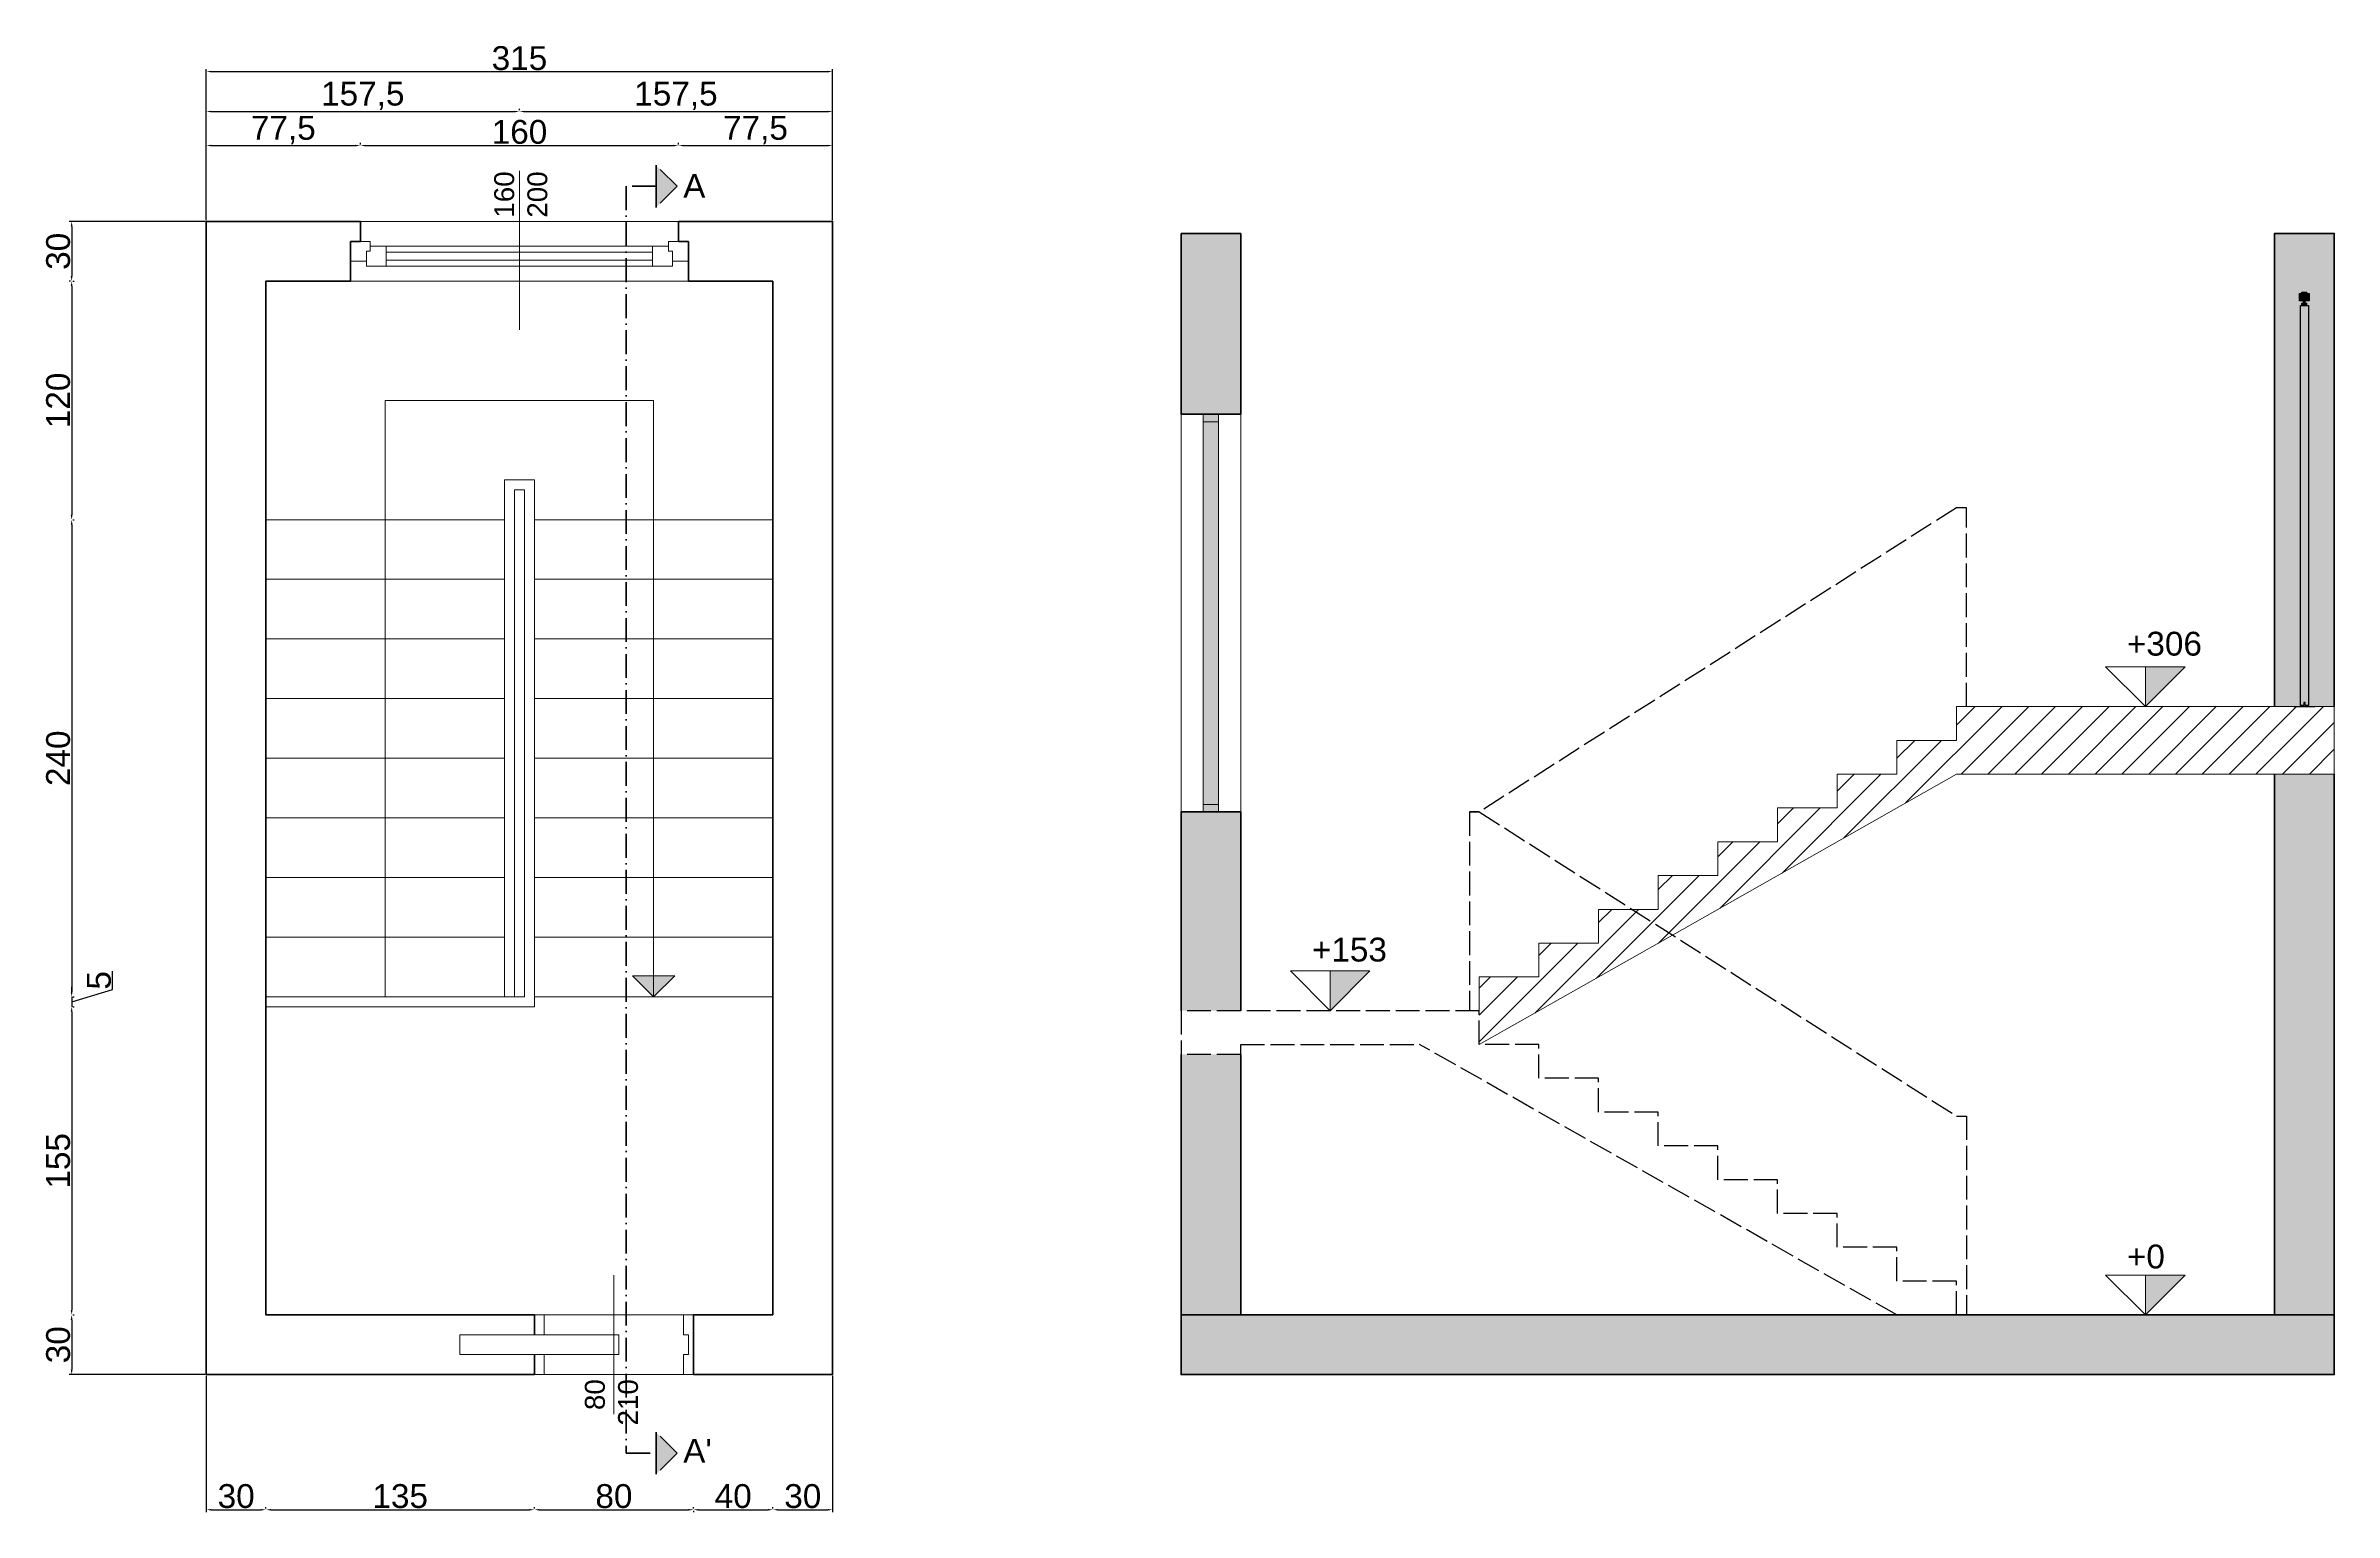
# Model space of a CAD drawing. Header units: millimetres. Extents: x -3181 to 118444, y -2683 to 27005.
# Drawn here: x 9364 to 10515, y -369 to 368 of the extents above; entities that cross this region are included whole.
import ezdxf

# ---------------------------------------------------------------- set-up
doc = ezdxf.new("R2010")
doc.units = ezdxf.units.MM
doc.linetypes.add('ACAD_ISO02W100', pattern=[15, 12, -3])
doc.linetypes.add('ACAD_ISO10W100', pattern=[18, 12, -3, 0, -3])
doc.layers.get('0').update_dxf_attribs({"lineweight": 9})
for name, color, linetype in [('ECLISSE', 7, 'Continuous'), ('porte', 42, 'Continuous'), ('solid', 9, 'Continuous'), ('tratteggiate', 7, 'ACAD_ISO02W100'), ('vetro', 140, 'Continuous')]:
    doc.layers.add(name, color=color, linetype=linetype)
doc.layers.add('linee di sezione', color=201, linetype='ACAD_ISO10W100', lineweight=35)
doc.layers.add('muri grandi', color=7, linetype='Continuous', lineweight=40)
doc.styles.get("Standard").update_dxf_attribs({"font": 'arial.ttf'})
doc.dimstyles.new('ISO-25', dxfattribs={"dimtxt": 2.5, "dimasz": 2.5, "dimexe": 1.25, "dimexo": 0.625, "dimtad": 1, "dimtxsty": 'Standard', "dimcen": 2.5, "dimadec": 0, "dimazin": 0, "dimtfac": 1, "dimtmove": 0, "dimatfit": 3, "dimfxl": 1, "dimarcsym": 0})

# ---------------------------------------------------------------- blocks, each defined once
blk = doc.blocks.new('*D33')
at = {"color": 0, "lineweight": -2, "transparency": 16777216}
for p, q in [((9444.2, 279.8), (9375.8, 279.8)), ((9377.1, 277.3), (9377.1, 252.3)), ((9376.4, 249.8), (9375.8, 249.8))]:
    blk.add_line(p, q, dxfattribs=at)
at = {"color": 0, "transparency": 16777216}
for points in [[(9376.6, 277.3), (9377.5, 277.3), (9377.1, 279.8)], [(9376.6, 252.3), (9377.5, 252.3), (9377.1, 249.8)]]:
    blk.add_solid(points, dxfattribs=at)
at = {"layer": 'Defpoints', "color": 0, "transparency": 16777216}
for p in [(9444.8, 279.8), (9377.1, 249.8), (9377.1, 249.8)]:
    blk.add_point(p, dxfattribs=at)
at = {"color": 0, "transparency": 16777216, "insert": (9370.3, 264.8), "char_height": 2.5, "attachment_point": 5, "rotation": 90}
blk.add_mtext('{\\H4.8x;30}', dxfattribs=at)
blk = doc.blocks.new('*D19')
at = {"color": 0, "lineweight": -2, "transparency": 16777216}
for p, q in [((9377.1, 247.3), (9377.1, 132.3)), ((9377.7, 249.8), (9378.3, 249.8)), ((9377.7, 129.8), (9378.3, 129.8))]:
    blk.add_line(p, q, dxfattribs=at)
at = {"color": 0, "transparency": 16777216}
for points in [[(9376.6, 247.3), (9377.5, 247.3), (9377.1, 249.8)], [(9376.6, 132.3), (9377.5, 132.3), (9377.1, 129.8)]]:
    blk.add_solid(points, dxfattribs=at)
at = {"layer": 'Defpoints', "color": 0, "transparency": 16777216}
for p in [(9377.1, 249.8), (9377.1, 129.8), (9377.1, 129.8)]:
    blk.add_point(p, dxfattribs=at)
at = {"color": 0, "transparency": 16777216, "insert": (9370.3, 189.8), "char_height": 2.5, "attachment_point": 5, "rotation": 90}
blk.add_mtext('{\\H4.8x;120}', dxfattribs=at)
blk = doc.blocks.new('*D20')
at = {"color": 0, "lineweight": -2, "transparency": 16777216}
for p, q in [((9397.6, -106.5), (9397.6, -97.3)), ((9377.1, -107.7), (9377.1, -105.2)), ((9377.1, -112.7), (9397.6, -106.5)), ((9377.1, -110.2), (9377.1, -115.2)), ((9377.1, -110.2), (9377.1, -115.2)), ((9377.7, -110.2), (9378.3, -110.2)), ((9377.1, -117.7), (9377.1, -120.2)), ((9377.7, -115.2), (9378.3, -115.2))]:
    blk.add_line(p, q, dxfattribs=at)
at = {"color": 0, "transparency": 16777216}
for points in [[(9376.6, -107.7), (9377.5, -107.7), (9377.1, -110.2)], [(9376.6, -117.7), (9377.5, -117.7), (9377.1, -115.2)]]:
    blk.add_solid(points, dxfattribs=at)
at = {"layer": 'Defpoints', "color": 0, "transparency": 16777216}
for p in [(9377.1, -110.2), (9377.1, -115.2), (9377.1, -115.2)]:
    blk.add_point(p, dxfattribs=at)
at = {"color": 0, "transparency": 16777216, "insert": (9390.8, -101.9), "char_height": 2.5, "attachment_point": 5, "rotation": 90}
blk.add_mtext('{\\H4.8x;5}', dxfattribs=at)
blk = doc.blocks.new('*D21')
at = {"color": 0, "lineweight": -2, "transparency": 16777216}
for p, q in [((9377.1, -117.7), (9377.1, -267.7)), ((9377.7, -115.2), (9378.3, -115.2)), ((9377.7, -270.2), (9378.3, -270.2))]:
    blk.add_line(p, q, dxfattribs=at)
at = {"color": 0, "transparency": 16777216}
for points in [[(9376.6, -117.7), (9377.5, -117.7), (9377.1, -115.2)], [(9376.6, -267.7), (9377.5, -267.7), (9377.1, -270.2)]]:
    blk.add_solid(points, dxfattribs=at)
at = {"layer": 'Defpoints', "color": 0, "transparency": 16777216}
for p in [(9377.1, -115.2), (9377.1, -270.2), (9377.1, -270.2)]:
    blk.add_point(p, dxfattribs=at)
at = {"color": 0, "transparency": 16777216, "insert": (9370.3, -192.7), "char_height": 2.5, "attachment_point": 5, "rotation": 90}
blk.add_mtext('{\\H4.8x;155}', dxfattribs=at)
blk = doc.blocks.new('*D34')
at = {"color": 0, "lineweight": -2, "transparency": 16777216}
for p, q in [((9759.8, -300.8), (9759.8, -369.4)), ((9729.8, -367.6), (9729.8, -366.9)), ((9732.3, -368.2), (9757.3, -368.2))]:
    blk.add_line(p, q, dxfattribs=at)
at = {"color": 0, "transparency": 16777216}
for points in [[(9732.3, -367.8), (9732.3, -368.6), (9729.8, -368.2)], [(9757.3, -367.8), (9757.3, -368.6), (9759.8, -368.2)]]:
    blk.add_solid(points, dxfattribs=at)
at = {"layer": 'Defpoints', "color": 0, "transparency": 16777216}
for p in [(9759.8, -300.2), (9729.8, -368.2), (9759.8, -368.2)]:
    blk.add_point(p, dxfattribs=at)
at = {"color": 0, "transparency": 16777216, "insert": (9744.8, -361.4), "char_height": 2.5, "attachment_point": 5}
blk.add_mtext('{\\H4.8x;30}', dxfattribs=at)
blk = doc.blocks.new('*D35')
at = {"color": 0, "lineweight": -2, "transparency": 16777216}
for p, q in [((9444.8, -300.8), (9444.8, -369.4)), ((9447.3, -368.2), (9472.3, -368.2)), ((9474.8, -367.6), (9474.8, -366.9))]:
    blk.add_line(p, q, dxfattribs=at)
at = {"color": 0, "transparency": 16777216}
for points in [[(9447.3, -367.8), (9447.3, -368.6), (9444.8, -368.2)], [(9472.3, -367.8), (9472.3, -368.6), (9474.8, -368.2)]]:
    blk.add_solid(points, dxfattribs=at)
at = {"layer": 'Defpoints', "color": 0, "transparency": 16777216}
for p in [(9444.8, -300.2), (9474.8, -368.2), (9474.8, -368.2)]:
    blk.add_point(p, dxfattribs=at)
at = {"color": 0, "transparency": 16777216, "insert": (9459.8, -361.4), "char_height": 2.5, "attachment_point": 5}
blk.add_mtext('{\\H4.8x;30}', dxfattribs=at)
blk = doc.blocks.new('*D22')
at = {"color": 0, "lineweight": -2, "transparency": 16777216}
for p, q in [((9444.8, 318.6), (9444.8, 319.3)), ((9447.3, 318), (9519.8, 318)), ((9522.3, 318.6), (9522.3, 319.3))]:
    blk.add_line(p, q, dxfattribs=at)
at = {"color": 0, "transparency": 16777216}
for points in [[(9447.3, 318.4), (9447.3, 317.6), (9444.8, 318)], [(9519.8, 318.4), (9519.8, 317.6), (9522.3, 318)]]:
    blk.add_solid(points, dxfattribs=at)
at = {"layer": 'Defpoints', "color": 0, "transparency": 16777216}
for p in [(9444.8, 318), (9522.3, 318), (9522.3, 318)]:
    blk.add_point(p, dxfattribs=at)
at = {"color": 0, "transparency": 16777216, "insert": (9483.5, 325.8), "char_height": 2.5, "attachment_point": 5}
blk.add_mtext('{\\H4.8x;77,5}', dxfattribs=at)
blk = doc.blocks.new('*D23')
at = {"color": 0, "lineweight": -2, "transparency": 16777216}
for p, q in [((9522.3, 318.6), (9522.3, 319.3)), ((9524.8, 318), (9679.8, 318)), ((9682.3, 318.6), (9682.3, 319.3))]:
    blk.add_line(p, q, dxfattribs=at)
at = {"color": 0, "transparency": 16777216}
for points in [[(9524.8, 318.4), (9524.8, 317.6), (9522.3, 318)], [(9679.8, 318.4), (9679.8, 317.6), (9682.3, 318)]]:
    blk.add_solid(points, dxfattribs=at)
at = {"layer": 'Defpoints', "color": 0, "transparency": 16777216}
for p in [(9522.3, 318), (9682.3, 318), (9682.3, 318)]:
    blk.add_point(p, dxfattribs=at)
at = {"color": 0, "transparency": 16777216, "insert": (9602.3, 324.8), "char_height": 2.5, "attachment_point": 5}
blk.add_mtext('{\\H4.8x;160}', dxfattribs=at)
blk = doc.blocks.new('*D24')
at = {"color": 0, "lineweight": -2, "transparency": 16777216}
for p, q in [((9682.3, 318.6), (9682.3, 319.3)), ((9684.8, 318), (9757.3, 318)), ((9759.8, 280.4), (9759.8, 319.3))]:
    blk.add_line(p, q, dxfattribs=at)
at = {"color": 0, "transparency": 16777216}
for points in [[(9684.8, 318.4), (9684.8, 317.6), (9682.3, 318)], [(9757.3, 318.4), (9757.3, 317.6), (9759.8, 318)]]:
    blk.add_solid(points, dxfattribs=at)
at = {"layer": 'Defpoints', "color": 0, "transparency": 16777216}
for p in [(9682.3, 318), (9759.8, 318), (9759.8, 279.8)]:
    blk.add_point(p, dxfattribs=at)
at = {"color": 0, "transparency": 16777216, "insert": (9721, 325.8), "char_height": 2.5, "attachment_point": 5}
blk.add_mtext('{\\H4.8x;77,5}', dxfattribs=at)
blk = doc.blocks.new('*D25')
at = {"color": 0, "lineweight": -2, "transparency": 16777216}
for p, q in [((9444.8, 318.6), (9444.8, 336.4)), ((9447.3, 335.1), (9599.8, 335.1)), ((9602.3, 335.8), (9602.3, 336.4))]:
    blk.add_line(p, q, dxfattribs=at)
at = {"color": 0, "transparency": 16777216}
for points in [[(9447.3, 335.5), (9447.3, 334.7), (9444.8, 335.1)], [(9599.8, 335.5), (9599.8, 334.7), (9602.3, 335.1)]]:
    blk.add_solid(points, dxfattribs=at)
at = {"layer": 'Defpoints', "color": 0, "transparency": 16777216}
for p in [(9602.3, 335.1), (9602.3, 335.1), (9444.8, 318)]:
    blk.add_point(p, dxfattribs=at)
at = {"color": 0, "transparency": 16777216, "insert": (9523.5, 343), "char_height": 2.5, "attachment_point": 5}
blk.add_mtext('{\\H4.8x;157,5}', dxfattribs=at)
blk = doc.blocks.new('*D26')
at = {"color": 0, "lineweight": -2, "transparency": 16777216}
for p, q in [((9602.3, 335.8), (9602.3, 336.4)), ((9604.8, 335.1), (9757.3, 335.1)), ((9759.8, 280.4), (9759.8, 336.4))]:
    blk.add_line(p, q, dxfattribs=at)
at = {"color": 0, "transparency": 16777216}
for points in [[(9604.8, 335.5), (9604.8, 334.7), (9602.3, 335.1)], [(9757.3, 335.5), (9757.3, 334.7), (9759.8, 335.1)]]:
    blk.add_solid(points, dxfattribs=at)
at = {"layer": 'Defpoints', "color": 0, "transparency": 16777216}
for p in [(9602.3, 335.1), (9759.8, 335.1), (9759.8, 279.8)]:
    blk.add_point(p, dxfattribs=at)
at = {"color": 0, "transparency": 16777216, "insert": (9681, 343), "char_height": 2.5, "attachment_point": 5}
blk.add_mtext('{\\H4.8x;157,5}', dxfattribs=at)
blk = doc.blocks.new('*D30')
at = {"color": 0, "lineweight": -2, "transparency": 16777216}
for p, q in [((9444.8, 280.4), (9444.8, 356.4)), ((9447.3, 355.2), (9757.3, 355.2)), ((9759.8, 280.4), (9759.8, 356.4))]:
    blk.add_line(p, q, dxfattribs=at)
at = {"color": 0, "transparency": 16777216}
for points in [[(9447.3, 355.6), (9447.3, 354.8), (9444.8, 355.2)], [(9757.3, 355.6), (9757.3, 354.8), (9759.8, 355.2)]]:
    blk.add_solid(points, dxfattribs=at)
at = {"layer": 'Defpoints', "color": 0, "transparency": 16777216}
for p in [(9759.8, 355.2), (9444.8, 279.8), (9759.8, 279.8)]:
    blk.add_point(p, dxfattribs=at)
at = {"color": 0, "transparency": 16777216, "insert": (9602.3, 361.9), "char_height": 2.5, "attachment_point": 5}
blk.add_mtext('{\\H4.8x;315}', dxfattribs=at)
blk = doc.blocks.new('*D31')
at = {"color": 0, "lineweight": -2, "transparency": 16777216}
for p, q in [((9377.1, 127.3), (9377.1, -107.7)), ((9377.7, 129.8), (9378.3, 129.8)), ((9377.7, -110.2), (9378.3, -110.2))]:
    blk.add_line(p, q, dxfattribs=at)
at = {"color": 0, "transparency": 16777216}
for points in [[(9376.6, 127.3), (9377.5, 127.3), (9377.1, 129.8)], [(9376.6, -107.7), (9377.5, -107.7), (9377.1, -110.2)]]:
    blk.add_solid(points, dxfattribs=at)
at = {"layer": 'Defpoints', "color": 0, "transparency": 16777216}
for p in [(9377.1, 129.8), (9377.1, -110.2), (9377.1, -110.2)]:
    blk.add_point(p, dxfattribs=at)
at = {"color": 0, "transparency": 16777216, "insert": (9370.3, 9.8), "char_height": 2.5, "attachment_point": 5, "rotation": 90}
blk.add_mtext('{\\H4.8x;240}', dxfattribs=at)
blk = doc.blocks.new('*D32')
at = {"color": 0, "lineweight": -2, "transparency": 16777216}
for p, q in [((9377.1, -272.7), (9377.1, -297.7)), ((9377.7, -270.2), (9378.3, -270.2)), ((9444.2, -300.2), (9375.8, -300.2))]:
    blk.add_line(p, q, dxfattribs=at)
at = {"color": 0, "transparency": 16777216}
for points in [[(9376.6, -272.7), (9377.5, -272.7), (9377.1, -270.2)], [(9376.6, -297.7), (9377.5, -297.7), (9377.1, -300.2)]]:
    blk.add_solid(points, dxfattribs=at)
at = {"layer": 'Defpoints', "color": 0, "transparency": 16777216}
for p in [(9377.1, -270.2), (9377.1, -300.2), (9444.8, -300.2)]:
    blk.add_point(p, dxfattribs=at)
at = {"color": 0, "transparency": 16777216, "insert": (9370.3, -285.2), "char_height": 2.5, "attachment_point": 5, "rotation": 90}
blk.add_mtext('{\\H4.8x;30}', dxfattribs=at)
blk = doc.blocks.new('*D27')
at = {"color": 0, "lineweight": -2, "transparency": 16777216}
for p, q in [((9474.8, -367.6), (9474.8, -366.9)), ((9477.3, -368.2), (9607.3, -368.2)), ((9609.8, -367.6), (9609.8, -366.9))]:
    blk.add_line(p, q, dxfattribs=at)
at = {"color": 0, "transparency": 16777216}
for points in [[(9477.3, -367.8), (9477.3, -368.6), (9474.8, -368.2)], [(9607.3, -367.8), (9607.3, -368.6), (9609.8, -368.2)]]:
    blk.add_solid(points, dxfattribs=at)
at = {"layer": 'Defpoints', "color": 0, "transparency": 16777216}
for p in [(9474.8, -368.2), (9609.8, -368.2), (9609.8, -368.2)]:
    blk.add_point(p, dxfattribs=at)
at = {"color": 0, "transparency": 16777216, "insert": (9542.3, -361.4), "char_height": 2.5, "attachment_point": 5}
blk.add_mtext('{\\H4.8x;135}', dxfattribs=at)
blk = doc.blocks.new('*D28')
at = {"color": 0, "lineweight": -2, "transparency": 16777216}
for p, q in [((9609.8, -367.6), (9609.8, -366.9)), ((9612.3, -368.2), (9687.3, -368.2)), ((9689.8, -368.8), (9689.8, -369.4))]:
    blk.add_line(p, q, dxfattribs=at)
at = {"color": 0, "transparency": 16777216}
for points in [[(9612.3, -367.8), (9612.3, -368.6), (9609.8, -368.2)], [(9687.3, -367.8), (9687.3, -368.6), (9689.8, -368.2)]]:
    blk.add_solid(points, dxfattribs=at)
at = {"layer": 'Defpoints', "color": 0, "transparency": 16777216}
for p in [(9609.8, -368.2), (9689.8, -368.2), (9689.8, -368.2)]:
    blk.add_point(p, dxfattribs=at)
at = {"color": 0, "transparency": 16777216, "insert": (9649.8, -361.4), "char_height": 2.5, "attachment_point": 5}
blk.add_mtext('{\\H4.8x;80}', dxfattribs=at)
blk = doc.blocks.new('*D29')
at = {"color": 0, "lineweight": -2, "transparency": 16777216}
for p, q in [((9689.8, -367.6), (9689.8, -366.9)), ((9692.3, -368.2), (9727.3, -368.2)), ((9729.8, -367.6), (9729.8, -366.9))]:
    blk.add_line(p, q, dxfattribs=at)
at = {"color": 0, "transparency": 16777216}
for points in [[(9692.3, -367.8), (9692.3, -368.6), (9689.8, -368.2)], [(9727.3, -367.8), (9727.3, -368.6), (9729.8, -368.2)]]:
    blk.add_solid(points, dxfattribs=at)
at = {"layer": 'Defpoints', "color": 0, "transparency": 16777216}
for p in [(9689.8, -368.2), (9729.8, -368.2), (9729.8, -368.2)]:
    blk.add_point(p, dxfattribs=at)
at = {"color": 0, "transparency": 16777216, "insert": (9709.8, -361.4), "char_height": 2.5, "attachment_point": 5}
blk.add_mtext('{\\H4.8x;40}', dxfattribs=at)

msp = doc.modelspace()

# ---------------------------------------------------------------- hatches: boundary and pattern name
h = msp.add_hatch(color=256)
h.dxf.hatch_style = 1
h.paths.add_polyline_path([(10502.472, 243.513), (10497.672, 243.513), (10497.672, 239.963), (10500.789, 239.963), (10502.472, 239.963)])
h.paths.add_polyline_path([(10501.322, 244.313), (10500.172, 244.313), (10498.822, 244.313), (10498.822, 243.513), (10501.322, 243.513)])
h.paths.add_polyline_path([(10500.472, 239.963), (10499.672, 239.963), (10499.672, 238.713), (10500.472, 238.713)])
h.paths.add_polyline_path([(10501.322, 238.713), (10498.822, 238.713), (10498.822, 237.513), (10501.322, 237.513)])
h = msp.add_hatch(color=256)
h.dxf.hatch_style = 1
h.paths.add_polyline_path([(10440.072, 55.813), (10420.072, 55.813), (10420.072, 35.813)])
h = msp.add_hatch()
h.set_pattern_fill('ANSI31', color=256, scale=3)
h.set_pattern_definition([(45, (6017.725, -1519.549), (-6.735192, 6.735192), [])])
h.paths.add_polyline_path([(10515.072, 35.813), (10325.072, 35.813), (10325.072, 18.813), (10295.072, 18.813), (10295.072, 1.813), (10265.072, 1.813), (10265.072, -15.187), (10235.072, -15.187), (10235.072, -32.187), (10205.072, -32.187), (10205.072, -49.187), (10175.072, -49.187), (10175.072, -66.187), (10161.935, -66.187), (10182.234, -79.129), (10325.072, 1.813), (10515.072, 1.813)])
h.paths.add_polyline_path([(10182.234, -79.129), (10161.935, -66.187), (10145.072, -66.187), (10145.072, -83.187), (10115.072, -83.187), (10115.072, -100.187), (10085.072, -100.187), (10085.072, -117.187), (10085.072, -134.187)])
h = msp.add_hatch(color=256)
h.dxf.hatch_style = 1
h.paths.add_polyline_path([(9669.783, -110.187), (9680.389, -99.581), (9669.783, -99.581), (9659.176, -99.581)])
h = msp.add_hatch(color=256)
h.dxf.hatch_style = 1
h.paths.add_polyline_path([(10030.072, -97.187), (10010.072, -97.187), (10010.072, -117.187)])
h = msp.add_hatch(color=256)
h.dxf.hatch_style = 1
h.paths.add_polyline_path([(10440.072, -250.187), (10420.072, -250.187), (10420.072, -270.187)])
at = {"layer": 'linee di sezione'}
h = msp.add_hatch(color=256, dxfattribs=at)
h.dxf.hatch_style = 1
h.paths.add_polyline_path([(9681.581, 297.523), (9670.974, 308.13), (9670.974, 297.523), (9670.974, 286.916)])
h = msp.add_hatch(color=256, dxfattribs=at)
h.dxf.hatch_style = 1
h.paths.add_polyline_path([(9681.581, -339.743), (9670.974, -329.137), (9670.974, -339.743), (9670.974, -350.35)])
at = {"layer": 'porte'}
h = msp.add_hatch(color=256, dxfattribs=at)
h.dxf.hatch_style = 1
h.paths.add_polyline_path([(10498.072, 237.513), (10498.072, 36.313), (10499.742, 36.313), (10499.742, 37.813), (10500.402, 37.813), (10500.402, 36.313), (10502.072, 36.313), (10502.072, 237.513)])
h = msp.add_hatch(color=256, dxfattribs=at)
h.dxf.hatch_style = 1
h.paths.add_polyline_path([(9946.26, 182.813), (9946.26, 179.001), (9953.883, 179.001), (9953.883, 182.813)])
h.paths.add_polyline_path([(9953.883, -17.187), (9953.883, -13.376), (9946.26, -13.376), (9946.26, -17.187)])
at = {"layer": 'solid'}
h = msp.add_hatch(color=256, dxfattribs=at)
h.dxf.hatch_style = 1
h.paths.add_polyline_path([(9935.072, 182.813), (9965.072, 182.813), (9965.072, 273.813), (9935.072, 273.813)])
h.paths.add_polyline_path([(9965.072, -17.187), (9935.072, -17.187), (9935.072, -117.187), (9965.072, -117.187)])
h.paths.add_polyline_path([(9935.072, -270.187), (9965.072, -270.187), (9965.072, -139.187), (9935.072, -139.187)])
h.paths.add_polyline_path([(10515.072, -300.187), (10515.072, -270.187), (10485.072, -270.187), (10325.072, -270.187), (10295.072, -270.187), (9935.072, -270.187), (9935.072, -300.187)])
h = msp.add_hatch(color=256, dxfattribs=at)
h.dxf.hatch_style = 1
h.paths.add_polyline_path([(10485.072, 35.813), (10515.072, 35.813), (10515.072, 273.813), (10485.072, 273.813)])
h.paths.add_polyline_path([(10498.072, 237.513), (10498.822, 237.513), (10498.822, 238.713), (10499.672, 238.713), (10499.672, 239.963), (10497.672, 239.963), (10497.672, 243.513), (10498.822, 243.513), (10498.822, 244.313), (10500.172, 244.313), (10501.322, 244.313), (10501.322, 243.513), (10502.472, 243.513), (10502.472, 239.963), (10500.472, 239.963), (10500.472, 238.713), (10501.322, 238.713), (10501.322, 237.513), (10502.072, 237.513), (10502.072, 36.313), (10500.402, 36.313), (10500.402, 37.813), (10499.742, 37.813), (10499.742, 36.313), (10498.072, 36.313)], flags=16)
h = msp.add_hatch(color=256, dxfattribs=at)
h.dxf.hatch_style = 1
h.paths.add_polyline_path([(10515.072, 1.813), (10485.072, 1.813), (10485.072, -270.187), (10515.072, -270.187)])
at = {"layer": 'vetro'}
h = msp.add_hatch(color=256, dxfattribs=at)
h.dxf.hatch_style = 1
h.paths.add_polyline_path([(9953.883, 179.001), (9946.26, 179.001), (9946.26, -13.376), (9953.883, -13.376)])

# ---------------------------------------------------------------- linework, layer by layer
for p, q in [((9527.283, 269.813), (9522.283, 269.813)), ((9527.283, 264.813), (9525.283, 264.813)), ((9525.283, 264.813), (9525.283, 259.813)), ((9527.283, 269.813), (9527.283, 264.813)), ((9527.283, 267.313), (9677.283, 267.313)), ((9535.283, 267.313), (9535.283, 257.313)), ((9669.283, 267.313), (9669.283, 257.313)), ((9677.283, 269.813), (9677.283, 264.813)), ((9677.283, 269.813), (9682.283, 269.813)), ((9677.283, 264.813), (9679.283, 264.813)), ((9679.283, 264.813), (9679.283, 259.813)), ((9525.283, 259.813), (9517.283, 259.813)), ((9525.283, 259.813), (9525.283, 257.313)), ((9525.283, 257.313), (9679.283, 257.313)), ((9535.283, 264.313), (9669.283, 264.313)), ((9535.283, 260.313), (9669.283, 260.313)), ((9679.283, 259.813), (9687.283, 259.813)), ((9679.283, 259.813), (9679.283, 257.313)), ((9534.783, -110.187), (9534.783, 189.813)), ((9534.783, 189.813), (9669.783, 189.813)), ((9669.783, 189.813), (9669.783, -110.187)), ((9609.783, 149.813), (9594.783, 149.813)), ((9594.783, 149.813), (9594.783, 129.813)), ((9609.783, -115.187), (9609.783, 149.813)), ((9599.783, -110.187), (9599.783, 144.813)), ((9599.783, 144.813), (9604.783, 144.813)), ((9604.783, 144.813), (9604.783, -110.187)), ((9594.783, 129.813), (9474.783, 129.813)), ((9594.783, 99.813), (9594.783, 129.813)), ((9729.783, 129.813), (9609.783, 129.813)), ((9594.783, 99.813), (9474.783, 99.813)), ((9594.783, 69.813), (9594.783, 99.813)), ((9729.783, 99.813), (9609.783, 99.813)), ((9594.783, 69.813), (9474.783, 69.813)), ((9594.783, 39.813), (9594.783, 69.813)), ((9729.783, 69.813), (9609.783, 69.813)), ((9594.783, 9.813), (9474.783, 9.813)), ((9594.783, -20.187), (9594.783, 9.813)), ((9729.783, 9.813), (9609.783, 9.813)), ((9594.783, -20.187), (9474.783, -20.187)), ((9594.783, -50.187), (9594.783, -20.187)), ((9729.783, -20.187), (9609.783, -20.187)), ((9474.783, -50.187), (9594.783, -50.187)), ((9594.783, -50.187), (9594.783, -80.187)), ((9609.783, -50.187), (9729.783, -50.187)), ((9594.783, -80.187), (9474.783, -80.187)), ((9594.783, -110.187), (9594.783, -80.187)), ((9729.783, -80.187), (9609.783, -80.187)), ((9474.783, -110.187), (9594.783, -110.187)), ((9594.783, -110.187), (9604.783, -110.187)), ((9609.783, -110.187), (9729.783, -110.187)), ((9520.783, -270.187), (9517.783, -270.187)), ((9609.783, -270.187), (9689.783, -270.187)), ((9614.783, -270.187), (9614.783, -280.187)), ((9689.783, -270.187), (9684.783, -270.187)), ((9684.783, -270.187), (9684.783, -280.187)), ((9652.283, -280.187), (9572.283, -280.187)), ((9572.283, -280.187), (9572.283, -290.187)), ((9609.783, -280.187), (9614.783, -280.187)), ((9652.283, -290.187), (9652.283, -280.187)), ((9684.783, -280.187), (9687.283, -280.187)), ((9687.283, -280.187), (9687.283, -290.187)), ((9572.283, -290.187), (9652.283, -290.187)), ((9614.783, -300.187), (9614.783, -290.187)), ((9687.283, -290.187), (9684.783, -290.187)), ((9684.783, -290.187), (9684.783, -300.187))]:
    msp.add_line(p, q)
for points in [[(9602.283, 305.313), (9602.283, 225.313)], [(9682.283, 279.813), (9522.283, 279.813)], [(9687.283, 249.813), (9517.283, 249.813)], [(10500.789, 239.963), (10497.672, 239.963)], [(10498.072, 36.313), (10498.072, 237.513), (10502.072, 237.513), (10502.072, 36.313), (10500.402, 36.313), (10500.402, 37.813), (10499.742, 37.813), (10499.742, 36.313), (10498.072, 36.313)], [(10500.789, 239.963), (10502.472, 239.963)], [(9935.072, 182.813), (9935.072, -17.187)], [(9946.26, 182.813), (9946.26, 179.001), (9953.883, 179.001), (9953.883, 182.813)], [(9946.26, 179.001), (9946.26, -13.376)], [(9953.883, -13.376), (9953.883, 179.001)], [(9965.072, -17.187), (9965.072, 182.813)], [(10420.072, 35.813), (10400.072, 55.813), (10420.072, 55.813)], [(10420.072, 35.813), (10420.072, 55.813)], [(10420.072, 35.813), (10440.072, 55.813), (10420.072, 55.813)], [(9594.783, 9.813), (9594.783, 39.813), (9474.783, 39.813)], [(9729.783, 9.813), (9729.783, 39.813), (9609.783, 39.813)], [(10325.072, 18.813), (10325.072, 35.813), (10485.072, 35.813)], [(10485.072, 35.813), (10515.072, 35.813)], [(10485.072, 35.813), (10515.072, 35.813)], [(10515.072, 35.813), (10515.072, 1.813)], [(10295.072, 1.813), (10295.072, 18.813), (10325.072, 18.813)], [(10145.072, -66.187), (10175.072, -66.187), (10175.072, -49.187), (10205.072, -49.187), (10205.072, -32.187), (10235.072, -32.187), (10235.072, -15.187), (10265.072, -15.187), (10265.072, 1.813), (10295.072, 1.813)], [(10325.072, 1.813), (10182.234, -79.129)], [(10325.072, 1.813), (10515.072, 1.813)], [(9953.883, -17.187), (9953.883, -13.376), (9946.26, -13.376), (9946.26, -17.187)], [(9946.26, -13.376), (9953.883, -13.376)], [(10145.072, -83.187), (10145.072, -66.187)], [(10182.234, -79.129), (10085.072, -134.187)], [(10115.072, -83.187), (10145.072, -83.187)], [(10115.072, -83.187), (10115.072, -100.187)], [(9669.783, -110.187), (9659.176, -99.581), (9669.783, -99.581)], [(9669.783, -110.187), (9680.389, -99.581), (9669.783, -99.581)], [(10010.072, -117.187), (9990.072, -97.187), (10010.072, -97.187)], [(10010.072, -117.187), (10010.072, -97.187)], [(10010.072, -117.187), (10030.072, -97.187), (10010.072, -97.187)], [(10085.072, -117.187), (10085.072, -100.187), (10115.072, -100.187)], [(9609.783, -115.187), (9474.783, -115.187)], [(9649.783, -250.187), (9649.783, -320.187)], [(10420.072, -270.187), (10400.072, -250.187), (10420.072, -250.187)], [(10420.072, -270.187), (10420.072, -250.187)], [(10420.072, -270.187), (10440.072, -250.187), (10420.072, -250.187)], [(10515.072, -270.187), (10485.072, -270.187)], [(10495.072, -270.187), (10505.072, -270.187)], [(9609.783, -300.187), (9689.783, -300.187)]]:
    msp.add_lwpolyline(points)
at = {"layer": 'ECLISSE'}
for p, q in [((10497.672, 239.963), (10497.672, 243.513)), ((10497.672, 243.513), (10502.472, 243.513)), ((10498.822, 244.313), (10500.172, 244.313)), ((10498.822, 243.513), (10498.822, 244.313)), ((10500.172, 244.313), (10501.322, 244.313)), ((10501.322, 243.513), (10501.322, 244.313)), ((10502.472, 243.513), (10502.472, 239.963)), ((10498.822, 237.513), (10498.822, 238.713)), ((10498.822, 238.713), (10501.322, 238.713)), ((10499.672, 238.713), (10499.672, 239.963)), ((10500.472, 238.713), (10500.472, 239.963)), ((10501.322, 237.513), (10501.322, 238.713))]:
    msp.add_line(p, q, dxfattribs=at)
at = {"layer": 'ECLISSE', "color": 7}
msp.add_line((10494.672, 35.813), (10505.472, 35.813), dxfattribs=at)
at = {"layer": 'linee di sezione'}
for points in [[(9681.581, 297.523), (9670.974, 308.13), (9670.974, 297.523)], [(9670.974, 297.523), (9655.974, 297.523), (9655.974, -339.743), (9670.974, -339.743)], [(9681.581, 297.523), (9670.974, 286.916), (9670.974, 297.523)], [(9681.581, -339.743), (9670.974, -329.137), (9670.974, -339.743)], [(9681.581, -339.743), (9670.974, -350.35), (9670.974, -339.743)]]:
    msp.add_lwpolyline(points, dxfattribs=at)
at = {"layer": 'muri grandi'}
for p, q in [((9522.283, 274.813), (9522.283, 279.813)), ((9682.283, 274.813), (9682.283, 279.813)), ((9517.283, 249.813), (9517.283, 269.813)), ((9522.283, 269.813), (9517.283, 269.813)), ((9522.283, 274.813), (9522.283, 269.813)), ((9682.283, 274.813), (9682.283, 269.813)), ((9682.283, 269.813), (9687.283, 269.813)), ((9687.283, 249.813), (9687.283, 269.813)), ((9729.783, -270.187), (9729.783, 249.813)), ((9474.783, -270.187), (9517.783, -270.187)), ((9594.783, -270.187), (9517.783, -270.187)), ((9594.783, -270.187), (9609.783, -270.187)), ((9609.783, -270.187), (9609.783, -280.187)), ((9689.783, -270.187), (9729.783, -270.187)), ((9689.783, -270.187), (9689.783, -300.187)), ((9609.783, -290.187), (9609.783, -300.187)), ((9517.783, -300.187), (9514.783, -300.187)), ((9594.783, -300.187), (9517.783, -300.187))]:
    msp.add_line(p, q, dxfattribs=at)
for points in [[(9522.283, 279.813), (9444.783, 279.813), (9444.783, -300.187), (9514.783, -300.187)], [(9689.783, -300.187), (9759.783, -300.187), (9759.783, 279.813), (9682.283, 279.813)], [(9935.072, 273.813), (9935.072, 182.813)], [(9935.072, 273.813), (9965.072, 273.813)], [(9965.072, 182.813), (9965.072, 273.813)], [(10485.072, 35.813), (10485.072, 273.813), (10515.072, 273.813), (10515.072, 35.813)], [(9517.283, 249.813), (9474.783, 249.813), (9474.783, -270.187), (9474.783, -110.187)], [(9729.783, 249.813), (9687.283, 249.813)], [(9965.072, 182.813), (9935.072, 182.813)], [(10485.072, -270.187), (10485.072, 1.813)], [(10515.072, 1.813), (10515.072, -270.187)], [(9935.072, -17.187), (9935.072, -117.187)], [(9965.072, -17.187), (9935.072, -17.187)], [(9965.072, -117.187), (9965.072, -17.187)], [(9935.072, -139.187), (9935.072, -270.187)], [(9965.072, -270.187), (9965.072, -139.187)], [(9935.072, -270.187), (10295.072, -270.187)], [(9935.072, -270.187), (9935.072, -300.187), (10515.072, -300.187), (10515.072, -270.187)], [(10295.072, -270.187), (10325.072, -270.187)], [(10325.072, -270.187), (10515.072, -270.187)], [(9594.783, -300.187), (9609.783, -300.187)]]:
    msp.add_lwpolyline(points, dxfattribs=at)
at = {"layer": 'porte'}
msp.add_lwpolyline([(9946.26, -17.187), (9953.883, -17.187)], dxfattribs=at)
at = {"layer": 'solid'}
for points in [[(10498.072, 237.513), (10502.072, 237.513), (10502.072, 36.313), (10500.402, 36.313), (10500.402, 37.813), (10499.742, 37.813), (10499.742, 36.313), (10498.072, 36.313), (10498.072, 237.513), (10502.072, 237.513)], [(10498.822, 237.513), (10501.322, 237.513)]]:
    msp.add_lwpolyline(points, dxfattribs=at)
at = {"layer": 'tratteggiate'}
for points in [[(10330.072, 135.813), (10325.072, 135.813), (10085.072, -17.187)], [(10330.072, 35.813), (10330.072, 135.813)], [(10085.072, -17.187), (10080.072, -17.187), (10080.072, -117.187)], [(10080.072, -17.187), (10085.072, -17.187), (10325.072, -170.187)], [(9935.072, -117.187), (9935.072, -139.187)], [(10145.072, -168.187), (10145.072, -151.187), (10115.072, -151.187), (10115.072, -134.187), (10085.072, -134.187), (10085.072, -117.187), (9935.072, -117.187)], [(9965.072, -139.187), (9965.072, -134.187)], [(9965.072, -134.187), (10055.072, -134.187)], [(10295.072, -270.187), (10055.072, -134.187)], [(9965.072, -139.187), (9935.072, -139.187)], [(10175.072, -168.187), (10145.072, -168.187)], [(10325.072, -270.187), (10325.072, -253.187), (10295.072, -253.187), (10295.072, -236.187), (10265.072, -236.187), (10265.072, -219.187), (10235.072, -219.187), (10235.072, -202.187), (10205.072, -202.187), (10205.072, -185.187), (10175.072, -185.187), (10175.072, -168.187)], [(10325.072, -170.187), (10330.072, -170.187), (10330.072, -270.187)]]:
    msp.add_lwpolyline(points, dxfattribs=at)

# ---------------------------------------------------------------- texts
at = {"char_height": 10, "attachment_point": 1, "rotation": 90}
for s, insert in [('160\\P200', (9589.602, 281.714)), ('\\pxqr;80\\P210', (9635.218, -323.03))]:
    msp.add_mtext_dynamic_manual_height_columns(s, width=20.5139, gutter_width=12.5, heights=[0], dxfattribs=dict(at, insert=insert))
at = {"char_height": 12, "attachment_point": 1}
for s, insert in [('+306', (10410.786, 73.431)), ('+153', (10000.857, -80.436)), ('+0', (10410.786, -234.814))]:
    msp.add_mtext(s, dxfattribs=dict(at, insert=insert))
at = {"layer": 'linee di sezione', "char_height": 12, "attachment_point": 1}
for s, insert in [('A', (9684.661, 303.709)), ("A'", (9684.661, -332.547))]:
    msp.add_mtext_dynamic_manual_height_columns(s, width=26.16812, gutter_width=12.5, heights=[0], dxfattribs=dict(at, insert=insert))

# ---------------------------------------------------------------- dimensions: what is measured, and where the dimension line sits
for base, p1, p2, picture, middle in [((9759.783, 355.17), (9444.783, 279.813), (9759.783, 279.813), '*D30', (9602.283, 361.926)), ((9602.283, 335.133), (9444.783, 318.015), (9602.283, 335.133), '*D25', (9523.533, 342.97)), ((9522.283, 318.015), (9444.783, 318.015), (9522.283, 318.015), '*D22', (9483.533, 325.826)), ((9474.783, -368.197), (9444.783, -300.187), (9474.783, -368.197), '*D35', (9459.783, -361.441)), ((9609.783, -368.197), (9474.783, -368.197), (9609.783, -368.197), '*D27', (9542.283, -361.441)), ((9689.783, -368.197), (9609.783, -368.197), (9689.783, -368.197), '*D28', (9649.783, -361.445)), ((9729.783, -368.197), (9689.783, -368.197), (9729.783, -368.197), '*D29', (9709.783, -361.445))]:
    dim = msp.add_linear_dim(base=base, p1=p1, p2=p2, text='{\\H4.8x;<>}', dimstyle='ISO-25')
    dim.commit()
    dim.dimension.update_dxf_attribs({"geometry": picture, "text_midpoint": middle})
for base, p1, p2, picture, middle in [((9759.783, 335.133), (9602.283, 335.133), (9759.783, 279.813), '*D26', (9681.033, 342.97)), ((9682.283, 318.015), (9522.283, 318.015), (9682.283, 318.015), '*D23', (9602.283, 324.766)), ((9759.783, 318.015), (9682.283, 318.015), (9759.783, 279.813), '*D24', (9721.033, 325.826)), ((9759.783, -368.197), (9729.783, -368.197), (9759.783, -300.187), '*D34', (9744.783, -361.441))]:
    dim = msp.add_linear_dim(base=base, p1=p1, p2=p2, text='{\\H4.8x;<>}', dimstyle='ISO-25', override={"dimtmove": 1})
    dim.commit()
    dim.dimension.update_dxf_attribs({"geometry": picture, "text_midpoint": middle})
for base, p1, p2, picture, middle in [((9377.061, 249.813), (9444.783, 279.813), (9377.061, 249.813), '*D33', (9370.305, 264.813)), ((9377.061, -110.187), (9377.061, 129.813), (9377.061, -110.187), '*D31', (9370.309, 9.813)), ((9377.061, -300.187), (9377.061, -270.187), (9444.783, -300.187), '*D32', (9370.305, -285.187))]:
    dim = msp.add_linear_dim(base=base, p1=p1, p2=p2, angle=90, text='{\\H4.8x;<>}', dimstyle='ISO-25')
    dim.commit()
    dim.dimension.update_dxf_attribs({"geometry": picture, "text_midpoint": middle})
for base, p1, p2, picture, middle in [((9377.061, 129.813), (9377.061, 249.813), (9377.061, 129.813), '*D19', (9370.309, 189.813)), ((9377.061, -115.187), (9377.061, -110.187), (9377.061, -115.187), '*D20', (9390.828, -105.914)), ((9377.061, -270.187), (9377.061, -115.187), (9377.061, -270.187), '*D21', (9370.309, -192.687))]:
    dim = msp.add_linear_dim(base=base, p1=p1, p2=p2, angle=90, text='{\\H4.8x;<>}', dimstyle='ISO-25', override={"dimtmove": 1})
    dim.commit()
    dim.dimension.update_dxf_attribs({"geometry": picture, "text_midpoint": middle})

doc.saveas('drawing.dxf')
